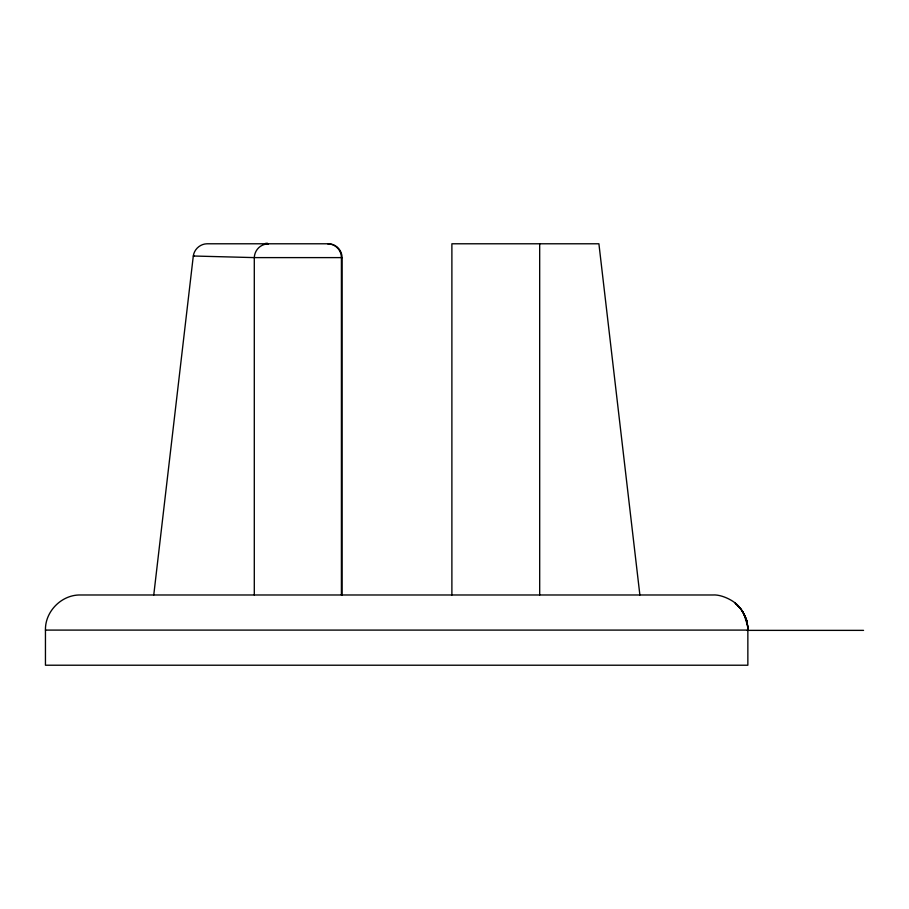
<?xml version="1.0" encoding="UTF-8"?>
<svg xmlns="http://www.w3.org/2000/svg" width="909" height="909" viewBox="0 0 909 909"><rect width="100%" height="100%" fill="white"/><g stroke="black" fill="none" stroke-linecap="round" stroke-linejoin="round"><path stroke-width="1.36" d="M736.313 604.076C743.596 610.609 747.902 620.313 747.857 630.096L747.857 665.218L45.45 665.218L45.45 630.096C44.973 611.337 61.801 594.497 80.571 594.986L712.736 594.986C721.53 594.247 733.324 600.61 736.801 604.519M153.757 594.986L193.299 256.008C194.208 249.214 200.185 243.907 207.025 243.782L328.24 243.782A13.828 13.828 0 0 1 342.068 257.611L342.068 594.986M342.091 257.611L254.304 257.611L193.344 256.008L194.231 256.031M45.45 630.096L747.857 630.096L747.596 625.869M747.164 630.369L863.55 630.369M734.904 602.86L738.517 606.258M735.779 603.599L738.324 606.042M737.767 605.474L740.028 608.007M738.46 606.201L740.165 608.166M738.937 606.723L740.471 608.564M740.437 608.519L740.949 609.189M740.733 608.894L742.96 612.223M741.46 609.894L745.448 617.336M742.142 610.905L743.755 613.643M743.755 613.643L747.55 625.483M744.266 614.632L744.903 616.007M744.835 615.87L745.959 618.722L745.585 617.688M745.812 618.313L746.925 622.097M746.039 618.961L746.244 619.608M746.562 620.654L746.823 621.654M747.073 622.733L747.687 626.687M747.073 622.733L747.198 623.381M747.153 623.12L747.323 624.029M639.879 594.986L598.906 243.782L451.887 243.782L451.887 594.986M747.653 626.324L747.857 630.096M539.685 243.782L539.696 594.986M341.409 594.986L341.409 257.611A13.828 13.828 0 0 0 327.581 243.782M254.293 594.986L254.293 257.611A14.26 13.646 90 0 1 268.439 243.998M746.369 619.813A26.781 0.966 46.3 0 1 747.175 620.642M265.03 243.567A14.442 13.465 80.7 0 1 267.689 243.578M264.837 243.726A14.214 13.999 8.4 0 1 267.666 243.43"/></g></svg>
